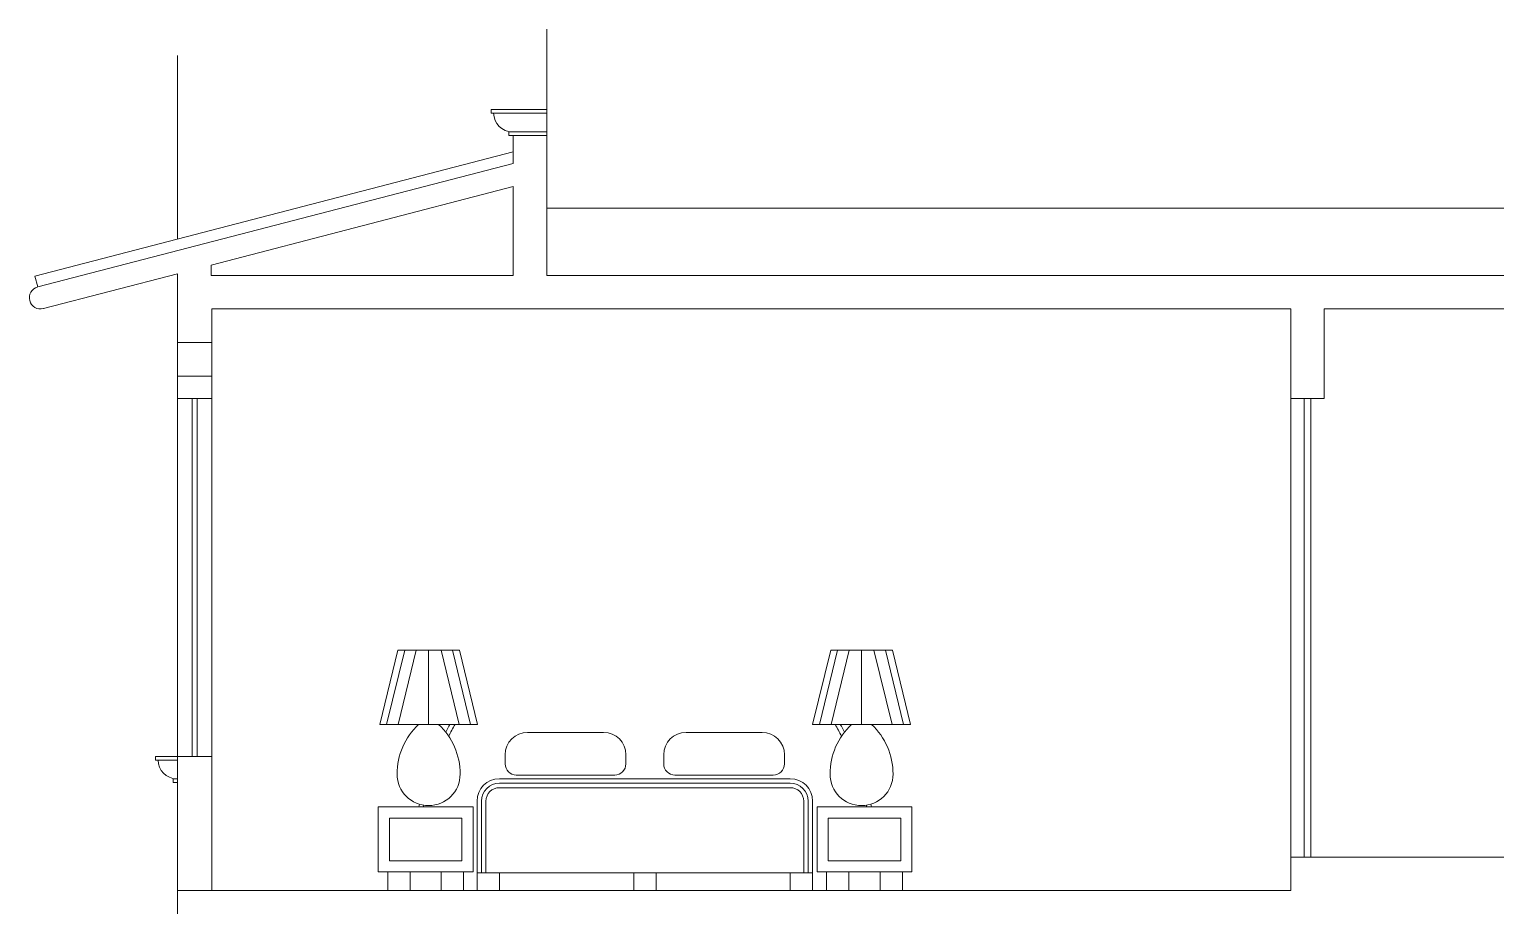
# Model space of a CAD drawing. Header units: millimetres. Extents: x 219.2 to 298.5, y 137.8 to 166.3.
# Drawn here: x 252.82 to 259.38, y 146.34 to 150.26 of the extents above; entities that cross this region are included whole.
import ezdxf

# ---------------------------------------------------------------- set-up
doc = ezdxf.new("R2010")
doc.units = ezdxf.units.MM
doc.layers.add('fach00', color=33, linetype='Continuous', lineweight=0)
doc.layers.add('fach20', color=160, linetype='Continuous', lineweight=20)

# ---------------------------------------------------------------- blocks, each defined once
blk = doc.blocks.new('RATT')
at = {"layer": 'fach00'}
for p, q in [((213.5932, 149.6221), (213.6739, 149.9538)), ((213.7048, 149.9538), (213.6241, 149.6221)), ((213.6739, 149.9538), (213.9498, 149.9538)), ((213.7563, 149.9538), (213.6756, 149.6221)), ((213.8119, 149.9538), (213.8119, 149.6221)), ((213.8675, 149.9538), (213.9482, 149.6221)), ((213.919, 149.9538), (213.9996, 149.6221)), ((213.9498, 149.9538), (214.0305, 149.6221)), ((215.609, 149.9538), (215.5283, 149.6221)), ((215.6399, 149.9538), (215.5592, 149.6221)), ((215.8849, 149.9538), (215.609, 149.9538)), ((215.6914, 149.9538), (215.6107, 149.6221)), ((215.747, 149.9538), (215.747, 149.6221)), ((215.8026, 149.9538), (215.8833, 149.6221)), ((215.8541, 149.9538), (215.9348, 149.6221)), ((215.9656, 149.6221), (215.8849, 149.9538)), ((214.0305, 149.6221), (213.5932, 149.6221)), ((214.5936, 149.5863), (214.2539, 149.5863)), ((214.9628, 149.5863), (215.3025, 149.5863)), ((215.5283, 149.6221), (215.9656, 149.6221)), ((214.1539, 149.4863), (214.1539, 149.4456)), ((214.6936, 149.4456), (214.6936, 149.4863)), ((214.8628, 149.4456), (214.8628, 149.4863)), ((215.4025, 149.4863), (215.4025, 149.4456)), ((214.1281, 149.379), (215.4283, 149.379)), ((214.2039, 149.3956), (214.6436, 149.3956)), ((215.3525, 149.3956), (214.9128, 149.3956)), ((214.1281, 149.359), (215.4283, 149.359)), ((214.1281, 149.339), (215.4283, 149.339)), ((213.5865, 149.2534), (213.5865, 148.9626)), ((214.0106, 149.2534), (213.5865, 149.2534)), ((214.0106, 148.9626), (214.0106, 149.2534)), ((214.0281, 148.879), (214.0281, 149.279)), ((214.0481, 148.9586), (214.0481, 149.279)), ((214.0681, 148.9586), (214.0681, 149.279)), ((215.4883, 149.279), (215.4883, 148.9586)), ((215.5083, 149.279), (215.5083, 148.9586)), ((215.5283, 149.279), (215.5283, 148.879)), ((215.5483, 148.9626), (215.5483, 149.2534)), ((215.5483, 149.2534), (215.9723, 149.2534)), ((215.9723, 149.2534), (215.9723, 148.9626)), ((213.6365, 149.2034), (213.6365, 149.0126)), ((213.9606, 149.2034), (213.6365, 149.2034)), ((213.9606, 149.0126), (213.9606, 149.2034)), ((215.5983, 149.0126), (215.5983, 149.2034)), ((215.5983, 149.2034), (215.9223, 149.2034)), ((215.9223, 149.2034), (215.9223, 149.0126)), ((213.6365, 149.0126), (213.9606, 149.0126)), ((215.9223, 149.0126), (215.5983, 149.0126)), ((213.5865, 148.9626), (214.0106, 148.9626)), ((213.6289, 148.9626), (213.6289, 148.879)), ((213.7289, 148.9626), (213.7289, 148.879)), ((213.8682, 148.9626), (213.8682, 148.879)), ((213.9682, 148.9626), (213.9682, 148.879)), ((214.0281, 148.9586), (215.5283, 148.9586)), ((214.1281, 148.9586), (214.1281, 148.879)), ((214.7294, 148.9586), (214.7294, 148.879)), ((214.8294, 148.9586), (214.8294, 148.879)), ((215.4283, 148.9586), (215.4283, 148.879)), ((215.9723, 148.9626), (215.5483, 148.9626)), ((215.5906, 148.9626), (215.5906, 148.879)), ((215.6906, 148.9626), (215.6906, 148.879)), ((215.83, 148.9626), (215.83, 148.879)), ((215.93, 148.9626), (215.93, 148.879)), ((213.6289, 148.879), (213.7289, 148.879)), ((213.8682, 148.879), (213.9682, 148.879)), ((214.1281, 148.879), (214.0281, 148.879)), ((214.8294, 148.879), (214.7294, 148.879)), ((215.5283, 148.879), (215.4283, 148.879)), ((215.6906, 148.879), (215.5906, 148.879)), ((215.93, 148.879), (215.83, 148.879))]:
    blk.add_line(p, q, dxfattribs=at)
for centre, radius, start, end in [((213.9754, 149.3997), 0.3045, 133.09942, 180), ((213.6483, 149.3997), 0.3045, 0, 46.90058), ((215.098, 148.9626), 1.3614, 151.02904, 152.69294), ((215.098, 148.9626), 1.3414, 150.55499, 153.12538), ((214.2539, 149.4863), 0.1, 90, 180), ((214.5936, 149.4863), 0.1, 360, 90), ((214.9628, 149.4863), 0.1, 90, 180), ((215.3025, 149.4863), 0.1, 360, 90), ((215.9105, 149.3997), 0.3045, 133.09942, 180), ((214.4609, 148.9626), 1.3414, 26.87462, 29.44501), ((214.4609, 148.9626), 1.3614, 27.30706, 28.97096), ((215.5834, 149.3997), 0.3045, 0, 46.90058), ((214.2039, 149.4456), 0.05, 180, 270), ((214.6436, 149.4456), 0.05, 270, 360), ((214.9128, 149.4456), 0.05, 180, 270), ((215.3525, 149.4456), 0.05, 270, 360), ((213.8119, 149.3997), 0.1409, 180, 0), ((214.1281, 149.279), 0.1, 90, 180), ((215.4283, 149.279), 0.1, 360, 90), ((215.747, 149.3997), 0.1409, 180, 0), ((214.1281, 149.279), 0.08, 90, 180), ((214.1281, 149.279), 0.06, 90, 180), ((215.4283, 149.279), 0.08, 360, 90), ((215.4283, 149.279), 0.06, 360, 90), ((215.098, 148.9626), 1.3614, 167.16718, 167.66894), ((215.098, 148.9626), 1.3414, 167.16951, 167.48214), ((214.4609, 148.9626), 1.3414, 12.51786, 12.83049), ((214.4609, 148.9626), 1.3614, 12.33106, 12.83282)]:
    blk.add_arc(centre, radius, start, end, dxfattribs=at)

msp = doc.modelspace()

# ---------------------------------------------------------------- linework, layer by layer
at = {"layer": 'fach00'}
for p, q in [((255.1337, 149.9031), (255.1337, 150.2613)), ((253.4837, 149.3235), (253.4837, 150.1449)), ((252.8459, 149.1579), (254.9837, 149.713)), ((260.1292, 149.4613), (255.1337, 149.4613)), ((252.8459, 149.1579), (252.8585, 149.1095)), ((253.4837, 147.0113), (253.4837, 148.6113)), ((253.5487, 147.0113), (253.5487, 148.6113)), ((253.5719, 147.0113), (253.5719, 148.6113)), ((253.6369, 147.0113), (253.6369, 148.6113)), ((258.4592, 148.6113), (258.4592, 146.5613)), ((258.5192, 148.6113), (258.5192, 146.5613)), ((258.5492, 148.6113), (258.5492, 146.5613)), ((253.3856, 146.9949), (253.3856, 147.0113)), ((253.4837, 147.0113), (253.3856, 147.0113)), ((253.3856, 146.9949), (253.4837, 146.9949)), ((253.4637, 146.9113), (253.4637, 146.8949)), ((253.4637, 146.9113), (253.4837, 146.9113)), ((253.4637, 146.8949), (253.4837, 146.8949))]:
    msp.add_line(p, q, dxfattribs=at)
msp.add_arc((253.48, 146.9949), 0.0836, 180, 270, dxfattribs=at)
at = {"layer": 'fach20'}
for p, q in [((254.8856, 149.9031), (255.1337, 149.9031)), ((254.8856, 149.8867), (254.8856, 149.9031)), ((255.1337, 149.1613), (255.1337, 149.9031)), ((254.8856, 149.8867), (255.1337, 149.8867)), ((254.9637, 149.8031), (254.9637, 149.7867)), ((254.9637, 149.8031), (255.1337, 149.8031)), ((254.9637, 149.7867), (255.1337, 149.7867)), ((254.9837, 149.6613), (254.9837, 149.7867)), ((252.8585, 149.1095), (254.9837, 149.6613)), ((253.6337, 149.2074), (254.9837, 149.558)), ((254.9837, 149.1613), (254.9837, 149.558)), ((253.6337, 149.1613), (253.6337, 149.2074)), ((252.8837, 149.0127), (253.4837, 149.1685)), ((253.4837, 148.6113), (253.4837, 149.1685)), ((254.9837, 149.1613), (253.6337, 149.1613)), ((260.1292, 149.1613), (255.1337, 149.1613)), ((258.4592, 149.0113), (253.6369, 149.0113)), ((253.6369, 148.6113), (253.6369, 149.0113)), ((258.4592, 149.0113), (258.4592, 148.6113)), ((260.1292, 149.0113), (258.6092, 149.0113)), ((258.6092, 149.0113), (258.6092, 148.6113)), ((253.6369, 148.8613), (253.4837, 148.8613)), ((253.4837, 148.7113), (253.6369, 148.7113)), ((253.4837, 148.6113), (253.6369, 148.6113)), ((258.6092, 148.6113), (258.4592, 148.6113)), ((253.4837, 146.1613), (253.4837, 147.0113)), ((253.4837, 147.0113), (253.6369, 147.0113)), ((253.6369, 146.4113), (253.6369, 147.0113)), ((260.1292, 146.5613), (258.4592, 146.5613)), ((258.4592, 146.5613), (258.4592, 146.4113)), ((253.6369, 146.4113), (253.4837, 146.4113)), ((258.4592, 146.4113), (253.6369, 146.4113))]:
    msp.add_line(p, q, dxfattribs=at)
for centre, radius, start, end in [((254.98, 149.8867), 0.0836, 180, 270), ((252.8711, 149.0611), 0.05, 104.55717, 284.55717)]:
    msp.add_arc(centre, radius, start, end, dxfattribs=at)

# ---------------------------------------------------------------- block references
at = {"layer": 'fach00'}
msp.add_blockref('RATT', (40.794, -2.4676), dxfattribs=at)

doc.saveas('drawing.dxf')
